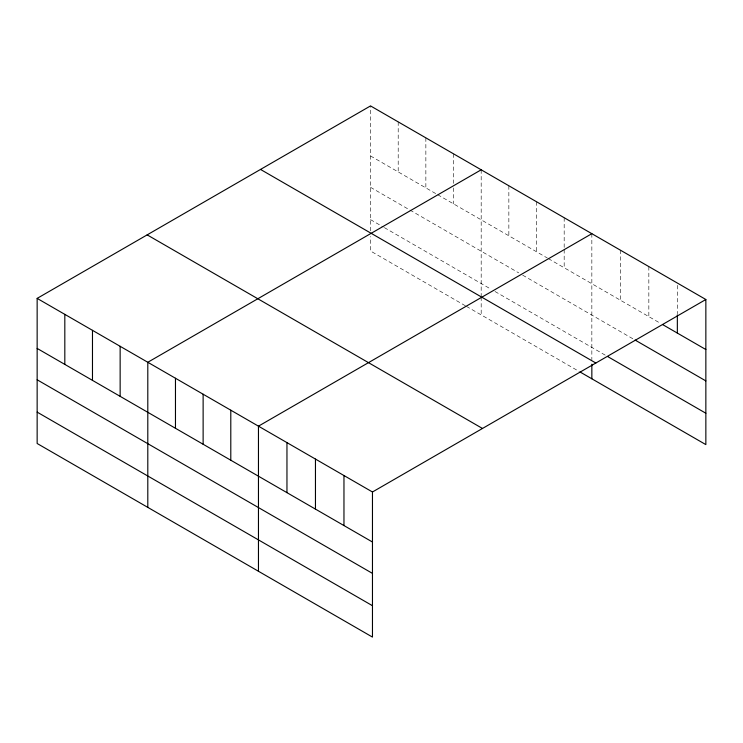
<?xml version="1.0" encoding="UTF-8"?>
<svg xmlns="http://www.w3.org/2000/svg" width="743" height="743" viewBox="0 0 743 743"><rect width="100%" height="100%" fill="white"/><g stroke="black" fill="none" stroke-linecap="round" stroke-linejoin="round"><path stroke-width="0.56" stroke-dasharray="3.71 2.79" d="M370.534 230.85L370.534 105.915M370.534 155.946L436.726 194.164M437.72 194.731L547.387 258.044M548.371 258.62L660.638 323.437M370.534 187.32L518.735 272.876M522.682 275.161L633.12 338.919M370.534 219.64L383.379 227.061M384.363 227.627L491.067 289.231M495.024 291.516L605.601 355.358M465.378 305.772L370.534 251.013L370.534 236.45M466.372 306.348L579.001 371.37M677.347 285.321L677.347 313.75M648.843 266.598L648.843 316.629M620.34 250.14L620.34 300.172M591.846 233.683L591.846 359.742M564.178 217.718L564.178 248.413M564.178 249.555L564.178 267.74M536.511 201.743L536.511 251.775M508.853 185.769L508.853 235.8M481.185 169.803L481.185 295.853M481.185 296.977L481.185 314.902M453.527 153.829L453.527 183.391M453.527 187.942L453.527 203.861M425.86 137.854L425.86 187.886M398.202 121.889L398.202 171.912"/><path stroke-width="1.11" d="M372.466 573.392L372.466 491.987L37.15 298.389L37.15 443.497L372.466 637.085L372.466 573.392L37.15 379.794M579.986 371.946L705.85 444.611L705.85 299.503L370.534 105.915L37.15 298.389M481.185 169.803L147.801 362.278L147.801 507.376M591.846 233.683L258.462 426.166L258.462 571.265M372.466 491.987L705.85 299.503M662.607 324.57L705.85 349.535M635.089 340.053L705.85 380.908M607.57 356.491L705.85 413.238M260.514 169.432L595.83 363.021M147.17 234.872L482.486 428.47M37.15 348.421L372.466 542.019M37.15 412.124L372.466 605.712M677.347 314.893L677.347 333.078M591.846 364.219L591.846 378.791M343.963 475.529L343.963 525.561M315.459 459.072L315.459 509.104M286.956 442.614L286.956 492.646M230.794 410.192L230.794 460.223M203.127 394.217L203.127 444.249M175.469 378.252L175.469 428.274M120.143 346.303L120.143 396.335M92.476 330.338L92.476 380.36M64.817 314.363L64.817 364.395"/></g></svg>
